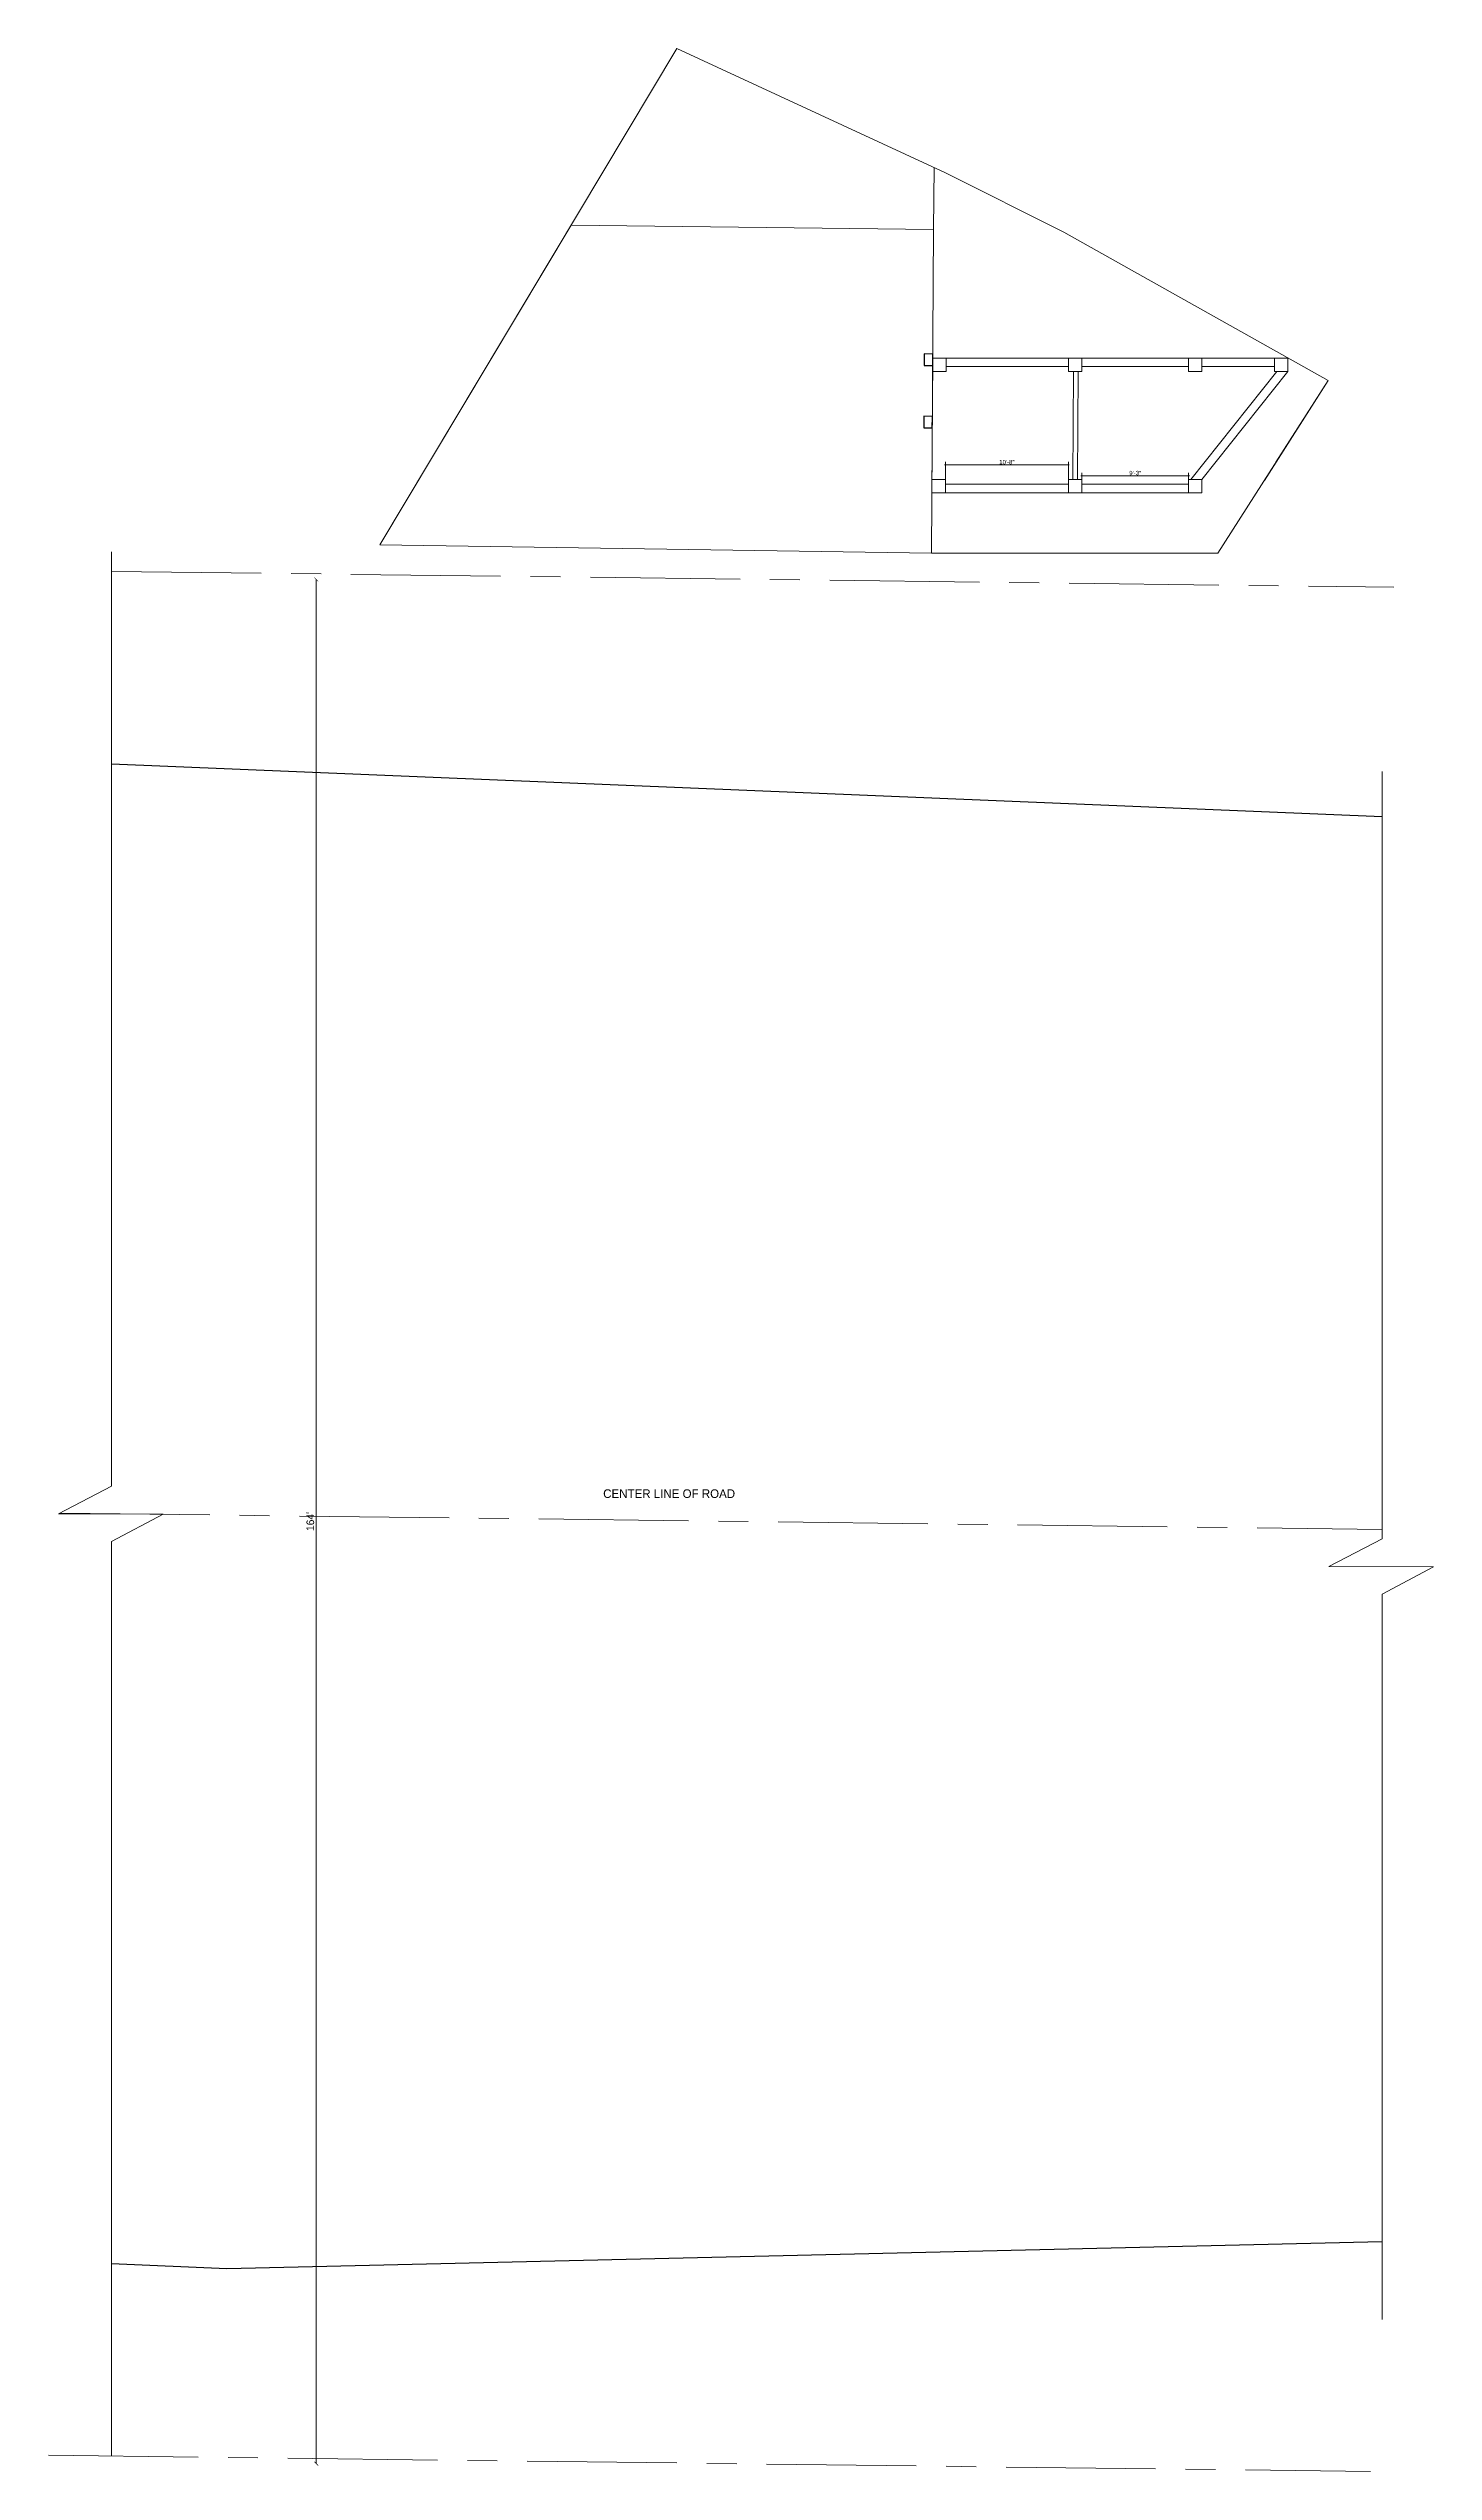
# Model space of a CAD drawing. Header units: inches. Extents: x 4069 to 291496, y -47643 to 12535.
# Drawn here: x 63105 to 64552, y 2858 to 5389 of the extents above; entities that cross this region are included whole.
import ezdxf

# ---------------------------------------------------------------- set-up
doc = ezdxf.new("R2010")
doc.units = ezdxf.units.IN
doc.header["$LTSCALE"] = 5
doc.header["$MEASUREMENT"] = 0
doc.linetypes.add('CENTER', pattern=[2, 1.25, -0.25, 0.25, -0.25])
doc.layers.add('A-WALL', color=7, linetype='Continuous', lineweight=9)
doc.layers.add('DOOR', color=62, linetype='Continuous', lineweight=0)
for name, color, linetype in [('DIM', 5, 'Continuous'), ('TEXT', 6, 'Continuous'), ('WALL', 7, 'Continuous')]:
    doc.layers.add(name, color=color, linetype=linetype)
doc.layers.add('dim line', color=7, linetype='Continuous', lineweight=15, true_color=0xfab2b2)
doc.styles.get("Standard").update_dxf_attribs({"font": 'arial.ttf'})
doc.styles.add('tt', font='stylu.ttf', dxfattribs={"height": 8})
doc.dimstyles.new('Copy(2) of STANDARD', dxfattribs={"dimtxt": 2, "dimasz": 4, "dimexe": 0, "dimexo": 0, "dimgap": 2, "dimtad": 1, "dimdec": 0, "dimzin": 0, "dimdsep": 46, "dimlunit": 3, "dimtxsty": 'tt', "dimblk": 'ARCHTICK', "dimcen": 0.0505, "dimse1": 1, "dimse2": 1, "dimclrd": 5, "dimclre": 5, "dimclrt": 7, "dimadec": 1, "dimazin": 0, "dimtm": 1e-09, "dimtfac": 1, "dimtdec": 0, "dimtofl": 0, "dimtmove": 1, "dimatfit": 3, "dimfxl": 1, "dimtolj": 2, "dimtzin": 0, "dimlwd": 13, "dimarcsym": 0})
doc.dimstyles.new('Standard$0', dxfattribs={"dimtxt": 6, "dimasz": 4, "dimexe": 3, "dimexo": 6, "dimgap": 3, "dimtad": 1, "dimdec": 1, "dimzin": 0, "dimdsep": 46, "dimlunit": 4, "dimtxsty": 'Standard', "dimcen": 0.09, "dimclrd": 6, "dimclre": 6, "dimclrt": 7, "dimadec": 0, "dimazin": 0, "dimtfac": 1, "dimtdec": 1, "dimtix": 1, "dimtofl": 0, "dimtmove": 1, "dimatfit": 3, "dimfxl": 1, "dimtolj": 1, "dimtzin": 0, "dimlwd": 18, "dimlwe": 18, "dimarcsym": 0})

# ---------------------------------------------------------------- blocks, each defined once
blk = doc.blocks.new('_ArchTick')
at = {"color": 0, "linetype": 'ByBlock', "const_width": 0.15}
blk.add_lwpolyline([(-0.5, -0.5), (0.5, 0.5)], dxfattribs=at)
blk = doc.blocks.new('*D1901')
at = {"layer": 'Defpoints', "color": 0, "ltscale": 5, "transparency": 16777216}
for p in [(63840.6, 4834.4), (63384.9, 2866.6), (63816.4, 2866.6)]:
    blk.add_point(p, dxfattribs=at)
at = {"layer": 'DIM', "color": 5, "lineweight": 13, "ltscale": 5, "transparency": 16777216}
blk.add_line((63384.9, 4834.4), (63384.9, 2866.6), dxfattribs=at)
at = {"layer": 'DIM', "color": 5, "lineweight": 13, "ltscale": 5, "transparency": 16777216, "xscale": 4, "yscale": 4, "zscale": 4}
for p, rotation in [((63384.9, 4834.4), 90), ((63384.9, 2866.6), 270)]:
    blk.add_blockref('_ArchTick', p, dxfattribs=dict(at, rotation=rotation))
at = {"layer": 'DIM', "color": 7, "ltscale": 5, "transparency": 16777216, "insert": (63378.7, 3850.5), "char_height": 8, "attachment_point": 5, "rotation": 90, "style": 'tt'}
blk.add_mtext("\\A2;164'", dxfattribs=at)
blk = doc.blocks.new('oblique')
at = {"color": 0, "lineweight": -2}
blk.add_line((0.25, 0.25), (-0.25, -0.25), dxfattribs=at)
at = {"layer": 'dim line', "lineweight": 9}
for p, q in [((-0.4375, 0), (0.4375, 0)), ((0, 0.4375), (0, -0.4375))]:
    blk.add_line(p, q, dxfattribs=at)
blk = doc.blocks.new('*D1907')
at = {"layer": 'A-WALL', "color": 47, "lineweight": 0, "ltscale": 5, "transparency": 16777216}
for p, q in [((64041.9, 4938.6), (64041.9, 4957)), ((64170.3, 4938.6), (64170.3, 4957))]:
    blk.add_line(p, q, dxfattribs=at)
at = {"layer": 'A-WALL', "color": 33, "lineweight": 0, "ltscale": 5, "transparency": 16777216}
blk.add_line((64041.9, 4954), (64170.3, 4954), dxfattribs=at)
at = {"layer": 'Defpoints', "color": 0, "ltscale": 5, "transparency": 16777216}
for p in [(64170.3, 4954), (64041.9, 4933.6), (64170.3, 4933.6)]:
    blk.add_point(p, dxfattribs=at)
at = {"layer": 'A-WALL', "color": 33, "lineweight": 0, "ltscale": 5, "transparency": 16777216, "xscale": 2, "yscale": 2, "zscale": 2, "rotation": 180}
blk.add_blockref('oblique', (64041.9, 4954), dxfattribs=at)
at = {"layer": 'A-WALL', "color": 33, "lineweight": 0, "ltscale": 5, "transparency": 16777216, "xscale": 2, "yscale": 2, "zscale": 2}
blk.add_blockref('oblique', (64170.3, 4954), dxfattribs=at)
at = {"layer": 'A-WALL', "color": 7, "ltscale": 5, "transparency": 16777216, "insert": (64106.1, 4956.8), "char_height": 4.5, "attachment_point": 5}
blk.add_mtext('\\A1;10\'-8"', dxfattribs=at)
blk = doc.blocks.new('_OBLIQUE')
at = {"color": 0, "linetype": 'ByBlock'}
blk.add_line((-0.5, -0.5), (0.5, 0.5), dxfattribs=at)
blk = doc.blocks.new('*D1908')
at = {"layer": 'A-WALL', "color": 47, "lineweight": 0, "ltscale": 5, "transparency": 16777216}
for p, q in [((64184.3, 4938.6), (64184.3, 4945.6)), ((64295.8, 4938.6), (64295.8, 4945.6))]:
    blk.add_line(p, q, dxfattribs=at)
at = {"layer": 'A-WALL', "color": 33, "lineweight": 0, "ltscale": 5, "transparency": 16777216}
blk.add_line((64184.3, 4942.6), (64295.8, 4942.6), dxfattribs=at)
at = {"layer": 'Defpoints', "color": 0, "ltscale": 5, "transparency": 16777216}
for p in [(64295.8, 4942.6), (64184.3, 4933.6), (64295.8, 4933.6)]:
    blk.add_point(p, dxfattribs=at)
at = {"layer": 'A-WALL', "color": 33, "lineweight": 0, "ltscale": 5, "transparency": 16777216, "xscale": 2, "yscale": 2, "zscale": 2, "rotation": 180}
blk.add_blockref('oblique', (64184.3, 4942.6), dxfattribs=at)
at = {"layer": 'A-WALL', "color": 33, "lineweight": 0, "ltscale": 5, "transparency": 16777216, "xscale": 2, "yscale": 2, "zscale": 2}
blk.add_blockref('oblique', (64295.8, 4942.6), dxfattribs=at)
at = {"layer": 'A-WALL', "color": 7, "ltscale": 5, "transparency": 16777216, "insert": (64240.1, 4945.4), "char_height": 4.5, "attachment_point": 5}
blk.add_mtext('\\A1;9\'-3"', dxfattribs=at)

msp = doc.modelspace()

# ---------------------------------------------------------------- linework, layer by layer
for p, q in [((63171.19462, 4641.84182, -31.2793), (64497.94913, 4586.8671, -59.12383)), ((64497.94913, 3098.12937, 1.516), (63291.54436, 3070.0541, 1.516)), ((63291.54436, 3070.0541, 1.516), (63171.19462, 3075.2207, 1.516))]:
    msp.add_line(p, q)
at = {"layer": 'A-WALL', "ltscale": 5}
for p, q in [((64029.57521, 5199.61912), (64029.99903, 5264.53028)), ((64170.34155, 5056.50085), (64042.69952, 5056.50085)), ((64175.61124, 5051.50085), (64174.87425, 4938.62606)), ((64180.61135, 5051.50085), (64179.87436, 4938.62606)), ((64295.77796, 5056.50085), (64184.34155, 5056.50085)), ((64298.27708, 4938.62627), (64388.07923, 5051.50107)), ((64385.5801, 5056.50085), (64309.77796, 5056.50085)), ((64399.5801, 5051.50107), (64309.77796, 4938.62627)), ((64374.98378, 4937.61946), (64441.49605, 5041.95869)), ((64441.49605, 5041.95869), (64387.09993, 4956.62632)), ((64041.87112, 4933.62584), (64170.34155, 4933.62606)), ((64184.34155, 4933.62608), (64295.77796, 4933.62627)), ((64027.36837, 4861.62632), (64326.54106, 4861.62632))]:
    msp.add_line(p, q, dxfattribs=at)
at = {"layer": 'A-WALL', "linetype": 'CENTER', "ltscale": 25}
for p, q in [((63171.19462, 4842.6691), (64510.07035, 4826.17516)), ((63117.37491, 3859.25745), (64497.94913, 3842.24982)), ((63105.25369, 2875.33211), (64485.82791, 2858.32448))]:
    msp.add_line(p, q, dxfattribs=at)
at = {"layer": 'A-WALL', "ltscale": 5}
for points, elevation in [([(63761.55875, 5388.80779), (63451.43323, 4870.27021), (64027.36837, 4861.62632), (64326.54106, 4861.62632), (64441.49605, 5041.95869), (64165.40217, 5197.02729), (64042.03708, 5258.95712)], -58.16904), ([(64170.34155, 4938.62606), (64184.34155, 4938.62606), (64184.34155, 4924.62606), (64170.34155, 4924.62606)], 34.77786)]:
    msp.add_lwpolyline(points, close=True, dxfattribs=dict(at, elevation=elevation))
for points in [[(64399.5801, 5065.50085), (64028.69952, 5065.50085), (64027.77971, 4924.62581), (64309.77796, 4924.62629), (64309.77796, 4938.62627), (64399.5801, 5051.50107)], [(64028.69952, 5065.50085), (64042.69952, 5065.50085), (64042.69952, 5051.50085), (64028.69952, 5051.50085)], [(64170.34155, 5065.50085), (64184.34155, 5065.50085), (64184.34155, 5051.50085), (64170.34155, 5051.50085)], [(64295.77796, 5065.50085), (64309.77796, 5065.50085), (64309.77796, 5051.50085), (64295.77796, 5051.50085)], [(64385.5801, 5065.50107), (64399.5801, 5065.50107), (64399.5801, 5051.50107), (64385.5801, 5051.50107)], [(64027.87112, 4938.62581), (64041.87112, 4938.62581), (64041.87112, 4924.62581), (64027.87112, 4924.62581)], [(64295.77796, 4938.62627), (64309.77796, 4938.62627), (64309.77796, 4924.62627), (64295.77796, 4924.62627)]]:
    msp.add_lwpolyline(points, close=True, dxfattribs=at)
at = {"layer": 'A-WALL', "linetype": 'Continuous', "ltscale": 5}
for points, elevation in [([(63171.19462, 4863.14242), (63171.19462, 3887.27194), (63115.6049, 3858.33611), (63224.86784, 3858.08611), (63171.19462, 3829.47714), (63171.19462, 2874.51977)], -31.2793), ([(64497.94913, 4633.71596), (64497.94913, 3832.29722), (64442.35941, 3803.3614), (64551.62235, 3803.1114), (64497.94913, 3774.50243), (64497.94913, 3017.06613)], -59.12383)]:
    msp.add_lwpolyline(points, dxfattribs=dict(at, elevation=elevation))
at = {"layer": 'DOOR', "lineweight": 13, "elevation": -58.16904}
msp.add_lwpolyline([(63451.43323, 4870.27021), (64027.36837, 4861.62632), (64029.57521, 5199.61912), (63651.09988, 5204.11782)], close=True, dxfattribs=at)
at = {"layer": 'WALL', "color": 2, "linetype": 'ByBlock', "ltscale": 5, "elevation": -58.16904}
for points in [[(64019.72696, 5069.73355), (64019.64861, 5057.73358), (64028.64806, 5057.61946), (64028.72641, 5069.61943)], [(64019.30256, 5004.7337), (64019.22421, 4992.73373), (64028.22366, 4992.61962), (64028.30201, 5004.61959)]]:
    msp.add_lwpolyline(points, close=True, dxfattribs=at)

# ---------------------------------------------------------------- texts
at = {"layer": 'TEXT', "lineweight": 70, "style": 'tt'}
msp.add_text('CENTER LINE OF ROAD ', height=9, dxfattribs=at).set_placement((63684.53187, 3875.06234, -58.16904))

# ---------------------------------------------------------------- dimensions: what is measured, and where the dimension line sits
at = {"layer": 'A-WALL', "ltscale": 5}
for base, p1, p2, picture, middle in [((64170.34155, 4954.02818), (64041.87112, 4933.62584), (64170.34155, 4933.62606), '*D1907', (64106.10633, 4956.82576)), ((64295.77796, 4942.63702), (64184.34155, 4933.62608), (64295.77796, 4933.62627), '*D1908', (64240.05976, 4945.43613))]:
    dim = msp.add_linear_dim(base=base, p1=p1, p2=p2, dimstyle='Standard$0', override={"dimtxt": 4.5, "dimasz": 2, "dimexo": 5, "dimgap": 0.5, "dimdec": 0, "dimzin": 12, "dimpost": '\\X', "dimblk": 'oblique', "dimcen": 3, "dimclrd": 33, "dimclre": 47, "dimtfac": 0.5, "dimtdec": 0, "dimfxl": 3, "dimlwd": 0, "dimlwe": 0}, dxfattribs=at)
    dim.commit()
    dim.dimension.update_dxf_attribs({"geometry": picture, "text_midpoint": middle})
at = {"layer": 'DIM', "ltscale": 5}
dim = msp.add_linear_dim(base=(63384.87128, 2866.57145), p1=(63840.63249, 4834.42213), p2=(63816.39005, 2866.57145), angle=90, dimstyle='Copy(2) of STANDARD', dxfattribs=at)
dim.commit()
dim.dimension.update_dxf_attribs({"geometry": '*D1901', "text_midpoint": (63378.69266, 3850.49679)})

doc.saveas('drawing.dxf')
